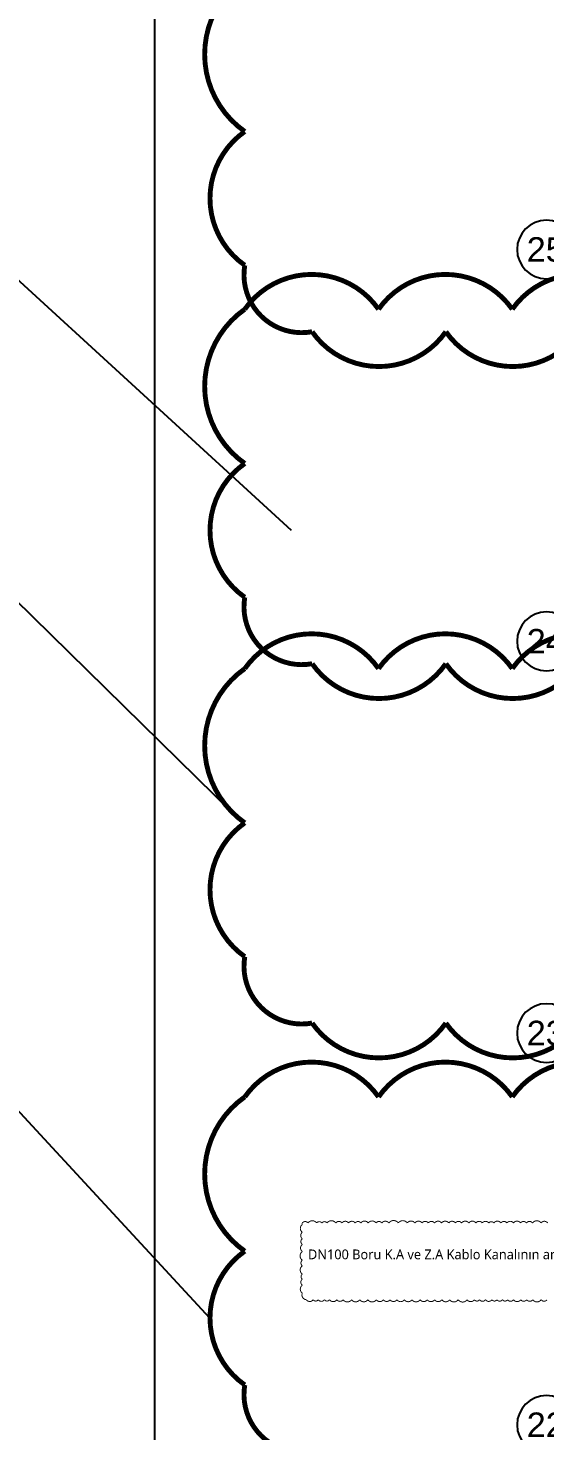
# Model space of a CAD drawing. Header units: millimetres. Extents: x -379292 to 1221486, y 92049 to 447512.
# Drawn here: x -257544 to -246985, y 248494 to 277142 of the extents above; entities that cross this region are included whole.
import ezdxf
from ezdxf.enums import TextEntityAlignment as Align

# ---------------------------------------------------------------- set-up
doc = ezdxf.new("R2010")
doc.units = ezdxf.units.MM
doc.linetypes.add('CENTER', pattern=[2, 1.25, -0.25, 0.25, -0.25])
doc.layers.add('0-KRCN-SHT YAĞMURSUYUBORUSU-100', color=3, linetype='PISSU_LINE50', lineweight=35)
for name, color, linetype in [('05_AXIS', 211, 'CENTER'), ('05_AXIS NAME', 7, 'Continuous'), ('05_HATCH SOLID-2', 253, 'Continuous')]:
    doc.layers.add(name, color=color, linetype=linetype)
doc.styles.add('MUF', font='isocpeur.ttf')
doc.styles.get("Standard").update_dxf_attribs({"font": 'segoeuil.ttf'})
doc.styles.add('YAZI-5', font='arial.ttf', dxfattribs={"height": 5})
doc.linetypes.add('PISSU_LINE50', pattern='A,50,-10,["C",MUF,S=10,R=0,X=1,Y=-5],0', length=60)

# ---------------------------------------------------------------- blocks, each defined once
blk = doc.blocks.new('AWAKS ADI')
at = {"layer": '05_AXIS NAME', "color": 2}
blk.add_circle((0, 0), 6, dxfattribs=at)
at = {"layer": '05_AXIS NAME', "style": 'YAZI-5'}
blk.add_attdef('AKSADI', text='', height=5, dxfattribs=at).set_placement((0, 0), align=Align.MIDDLE_CENTER)
blk = doc.blocks.new('202_Aks')
at = {"layer": '05_AXIS NAME'}
ref = blk.add_blockref('AWAKS ADI', (-5600, -5500), dxfattribs=dict(at, xscale=-100, yscale=100, zscale=100))
ref.add_attrib('AKSADI', '25', dxfattribs={"height": 500, "style": 'YAZI-5'}).set_placement((-5614, -5498), align=Align.MIDDLE_CENTER)
ref = blk.add_blockref('AWAKS ADI', (-5600, -13500), dxfattribs=dict(at, xscale=-100, yscale=100, zscale=100))
ref.add_attrib('AKSADI', '24', dxfattribs={"height": 500, "style": 'YAZI-5'}).set_placement((-5614, -13498), align=Align.MIDDLE_CENTER)
ref = blk.add_blockref('AWAKS ADI', (-5600, -21500), dxfattribs=dict(at, xscale=-100, yscale=100, zscale=100))
ref.add_attrib('AKSADI', '23', dxfattribs={"height": 500, "style": 'YAZI-5'}).set_placement((-5614, -21498), align=Align.MIDDLE_CENTER)
ref = blk.add_blockref('AWAKS ADI', (-5600, -29500), dxfattribs=dict(at, xscale=-100, yscale=100, zscale=100))
ref.add_attrib('AKSADI', '22', dxfattribs={"height": 500, "style": 'YAZI-5'}).set_placement((-5614, -29498), align=Align.MIDDLE_CENTER)
blk = doc.blocks.new('OtoParkBodrumKatMimari')
at = {"layer": '05_HATCH SOLID-2', "color": 251, "ltscale": 25}
blk.add_lwpolyline([(150500, -8770), (-8600, -8770), (-8600, 187430)], dxfattribs=at)
at = {"layer": '05_AXIS'}
blk.add_blockref('202_Aks', (5000, 177300), dxfattribs=at)

msp = doc.modelspace()

# ---------------------------------------------------------------- block references
at = {"color": 8}
msp.add_blockref('OtoParkBodrumKatMimari', (-246354.8, 100818.8), dxfattribs=at)

# ---------------------------------------------------------------- next in the draw order: linework, layer by layer
at = {"color": 30}
for p, q in [((-252160, 266884.1), (-359879.5, 365395.5)), ((-359879.5, 365395.5), (-253358.7, 261112.6)), ((-253827.5, 250799.7), (-359879.5, 365395.5))]:
    msp.add_line(p, q, dxfattribs=at)
at = {"color": 30, "const_width": 100}
for points in [[(-224422.3, 270940.5, -0.5205671), (-227154.2, 270940.5, -0.5205671), (-229886.1, 270940.5, -0.5205671), (-232618, 270940.5, -0.5205671), (-235349.9, 270940.5, -0.5205671), (-238081.8, 270940.5, -0.5205671), (-240813.7, 270940.5, -0.5205671), (-243545.6, 270940.5, -0.5205671), (-246277.5, 270940.5, -0.5205671), (-249009.4, 270940.5, -0.5205671), (-251741.3, 270940.5, -0.5205671), (-253116.5, 272297.2, -0.5205671), (-253116.5, 275029.1, -0.5205671), (-253116.5, 278178.7, -0.5205671), (-250384.6, 278178.7, -0.5205671), (-247652.7, 278178.7, -0.5205671), (-244920.8, 278178.7, -0.5205671), (-242188.9, 278178.7, -0.5205671), (-239457, 278178.7, -0.5205671), (-236725.1, 278178.7, -0.5205671), (-233993.2, 278178.7, -0.5205671), (-231261.3, 278178.7, -0.5205671), (-228529.4, 278178.7, -0.5205671), (-225797.5, 278178.7, -0.5205671)], [(-224422.3, 264161.4, -0.5205671), (-227154.2, 264161.4, -0.5205671), (-229886.1, 264161.4, -0.5205671), (-232618, 264161.4, -0.5205671), (-235349.9, 264161.4, -0.5205671), (-238081.8, 264161.4, -0.5205671), (-240813.7, 264161.4, -0.5205671), (-243545.6, 264161.4, -0.5205671), (-246277.5, 264161.4, -0.5205671), (-249009.4, 264161.4, -0.5205671), (-251741.3, 264161.4, -0.5205671), (-253116.5, 265518.1, -0.5205671), (-253116.5, 268250, -0.5205671), (-253116.5, 271399.6, -0.5205671), (-250384.6, 271399.6, -0.5205671), (-247652.7, 271399.6, -0.5205671), (-244920.8, 271399.6, -0.5205671), (-242188.9, 271399.6, -0.5205671), (-239457, 271399.6, -0.5205671), (-236725.1, 271399.6, -0.5205671), (-233993.2, 271399.6, -0.5205671), (-231261.3, 271399.6, -0.5205671), (-228529.4, 271399.6, -0.5205671), (-225797.5, 271399.6, -0.5205671)], [(-224422.3, 256823, -0.5205671), (-227154.2, 256823, -0.5205671), (-229886.1, 256823, -0.5205671), (-232618, 256823, -0.5205671), (-235349.9, 256823, -0.5205671), (-238081.8, 256823, -0.5205671), (-240813.7, 256823, -0.5205671), (-243545.6, 256823, -0.5205671), (-246277.5, 256823, -0.5205671), (-249009.4, 256823, -0.5205671), (-251741.3, 256823, -0.5205671), (-253116.5, 258179.7, -0.5205671), (-253116.5, 260911.6, -0.5205671), (-253116.5, 264061.1, -0.5205671), (-250384.6, 264061.1, -0.5205671), (-247652.7, 264061.1, -0.5205671), (-244920.8, 264061.1, -0.5205671), (-242188.9, 264061.1, -0.5205671), (-239457, 264061.1, -0.5205671), (-236725.1, 264061.1, -0.5205671), (-233993.2, 264061.1, -0.5205671), (-231261.3, 264061.1, -0.5205671), (-228529.4, 264061.1, -0.5205671), (-225797.5, 264061.1, -0.5205671)], [(-224422.3, 248077.1, -0.5205671), (-227154.2, 248077.1, -0.5205671), (-229886.1, 248077.1, -0.5205671), (-232618, 248077.1, -0.5205671), (-235349.9, 248077.1, -0.5205671), (-238081.8, 248077.1, -0.5205671), (-240813.7, 248077.1, -0.5205671), (-243545.6, 248077.1, -0.5205671), (-246277.5, 248077.1, -0.5205671), (-249009.4, 248077.1, -0.5205671), (-251741.3, 248077.1, -0.5205671), (-253116.5, 249433.8, -0.5205671), (-253116.5, 252165.7, -0.5205671), (-253116.5, 255315.3, -0.5205671), (-250384.6, 255315.3, -0.5205671), (-247652.7, 255315.3, -0.5205671), (-244920.8, 255315.3, -0.5205671), (-242188.9, 255315.3, -0.5205671), (-239457, 255315.3, -0.5205671), (-236725.1, 255315.3, -0.5205671), (-233993.2, 255315.3, -0.5205671), (-231261.3, 255315.3, -0.5205671), (-228529.4, 255315.3, -0.5205671), (-225797.5, 255315.3, -0.5205671)]]:
    msp.add_lwpolyline(points, format="xyb", dxfattribs=at)
at = {"color": 6}
msp.add_lwpolyline([(-246943.9, 251173.9, 20, 20, -0.520567), (-247062.6, 251173.9, 20, 20, -0.520567), (-247234.1, 251173.9, 20, 20, -0.520567), (-247358.4, 251173.9, 20, 20, -0.520567), (-247479.5, 251173.9, 20, 20, -0.520567), (-247626.7, 251173.9, 20, 20, -0.520567), (-247747.8, 251173.9, 20, 20, -0.520567), (-247852.5, 251173.9, 20, 20, -0.520567), (-247965.4, 251173.9, 20, 20, -0.520567), (-248068.4, 251173.9, 20, 20, -0.520567), (-248199.3, 251173.9, 20, 20, -0.520567), (-248321.6, 251173.9, 20, 20, -0.520567), (-248426.8, 251173.9, 20, 20, -0.520567), (-248576, 251173.9, 20, 20, -0.520567), (-248757.5, 251173.9, 20, 20, -0.520567), (-248931.2, 251173.9, 20, 20, -0.520567), (-249091.8, 251173.9, 20, 20, -0.520567), (-249239, 251173.9, 20, 20, -0.520567), (-249388.7, 251173.9, 20, 20, -0.520567), (-249534.5, 251173.9, 20, 20, -0.520567), (-249701.4, 251173.9, 20, 20, -0.520567), (-249856.1, 251173.9, 20, 20, -0.520567), (-250008.9, 251173.9, 20, 20, -0.520567), (-250149.3, 251173.9, 20, 20, -0.520567), (-250285.3, 251173.9, 20, 20, -0.520567), (-250428.9, 251173.9, 20, 20, -0.520567), (-250602.8, 251173.9, 20, 20, -0.520567), (-250767.6, 251173.9, 20, 20, -0.520567), (-250934.6, 251173.9, 20, 20, -0.520567), (-251108.2, 251173.9, 20, 20, -0.520567), (-251235.9, 251173.9, 20, 20, -0.520567), (-251385.1, 251173.9, 20, 20, -0.520567), (-251488.7, 251173.9, 20, 20, -0.520567), (-251615.7, 251173.9, 20, 20, -0.520567), (-251719.3, 251173.9, 20, 20, -0.520567), (-251859.6, 251173.9, 20, 20, -0.520567), (-251940.5, 251308.6, 20, 20, -0.520567), (-251940.5, 251471.3, 20, 20, -0.520567), (-251940.5, 251592.4, 20, 20, -0.520567), (-251940.5, 251696.6, 20, 20, -0.520567), (-251940.5, 251868.1, 20, 20, -0.520567), (-251940.5, 251979.4, 20, 20, -0.520567), (-251940.5, 252158.3, 20, 20, -0.520567), (-251940.5, 252302.4, 20, 20, -0.520567), (-251940.5, 252418.8, 20, 20, -0.520567), (-251940.5, 252550.6, 20, 20, -0.520567), (-251940.5, 252711.1, 20, 20, -0.520567), (-251940.5, 252740.5, 20, 20, -0.520567), (-251940.5, 252740.5, 20, 20, -0.520567), (-251825.2, 252740.5, 20, 20, -0.520567), (-251648.3, 252740.5, 20, 20, -0.520567), (-251542.1, 252740.5, 20, 20, -0.520567), (-251436, 252740.5, 20, 20, -0.520567), (-251257, 252740.5, 20, 20, -0.520567), (-251131.2, 252740.5, 20, 20, -0.520567), (-250995.8, 252740.5, 20, 20, -0.520567), (-250860.8, 252740.5, 20, 20, -0.520567), (-250745.5, 252740.5, 20, 20, -0.520567), (-250594.5, 252740.5, 20, 20, -0.520567), (-250436, 252740.5, 20, 20, -0.520567), (-250317.3, 252740.5, 20, 20, -0.520567), (-250173.7, 252740.5, 20, 20, -0.520567), (-249980.8, 252740.5, 20, 20, -0.520567), (-249796.6, 252740.5, 20, 20, -0.520567), (-249641.9, 252740.5, 20, 20, -0.520567), (-249496.1, 252740.5, 20, 20, -0.520567), (-249367.6, 252740.5, 20, 20, -0.520567), (-249240.6, 252740.5, 20, 20, -0.520567), (-249096.4, 252740.5, 20, 20, -0.520567), (-248950.8, 252740.5, 20, 20, -0.520567), (-248814.8, 252740.5, 20, 20, -0.520567), (-248687.7, 252740.5, 20, 20, -0.520567), (-248540.3, 252740.5, 20, 20, -0.520567), (-248395.3, 252740.5, 20, 20, -0.520567), (-248264.4, 252740.5, 20, 20, -0.520567), (-248133.5, 252740.5, 20, 20, -0.520567), (-248029.4, 252740.5, 20, 20, -0.520567), (-247883.6, 252740.5, 20, 20, -0.520567), (-247761.3, 252740.5, 20, 20, -0.520567), (-247629.5, 252740.5, 20, 20, -0.520567), (-247482.1, 252740.5, 20, 20, -0.520567), (-247363.4, 252740.5, 20, 20, -0.520567), (-247238.7, 252740.5, 20, 20, -0.520567), (-247064.8, 252740.5, 20, 20, -0.520567), (-246929.8, 252740.5, 20, 20, -0.520567)], format="xyseb", dxfattribs=at)

# ---------------------------------------------------------------- next in the draw order: texts
at = {"layer": '0-KRCN-SHT YAĞMURSUYUBORUSU-100'}
msp.add_text('DN100 Boru K.A ve Z.A Kablo Kanalının arasından geçecek', height=200, dxfattribs=at).set_placement((-251825.9, 251999.8))

doc.saveas('drawing.dxf')
